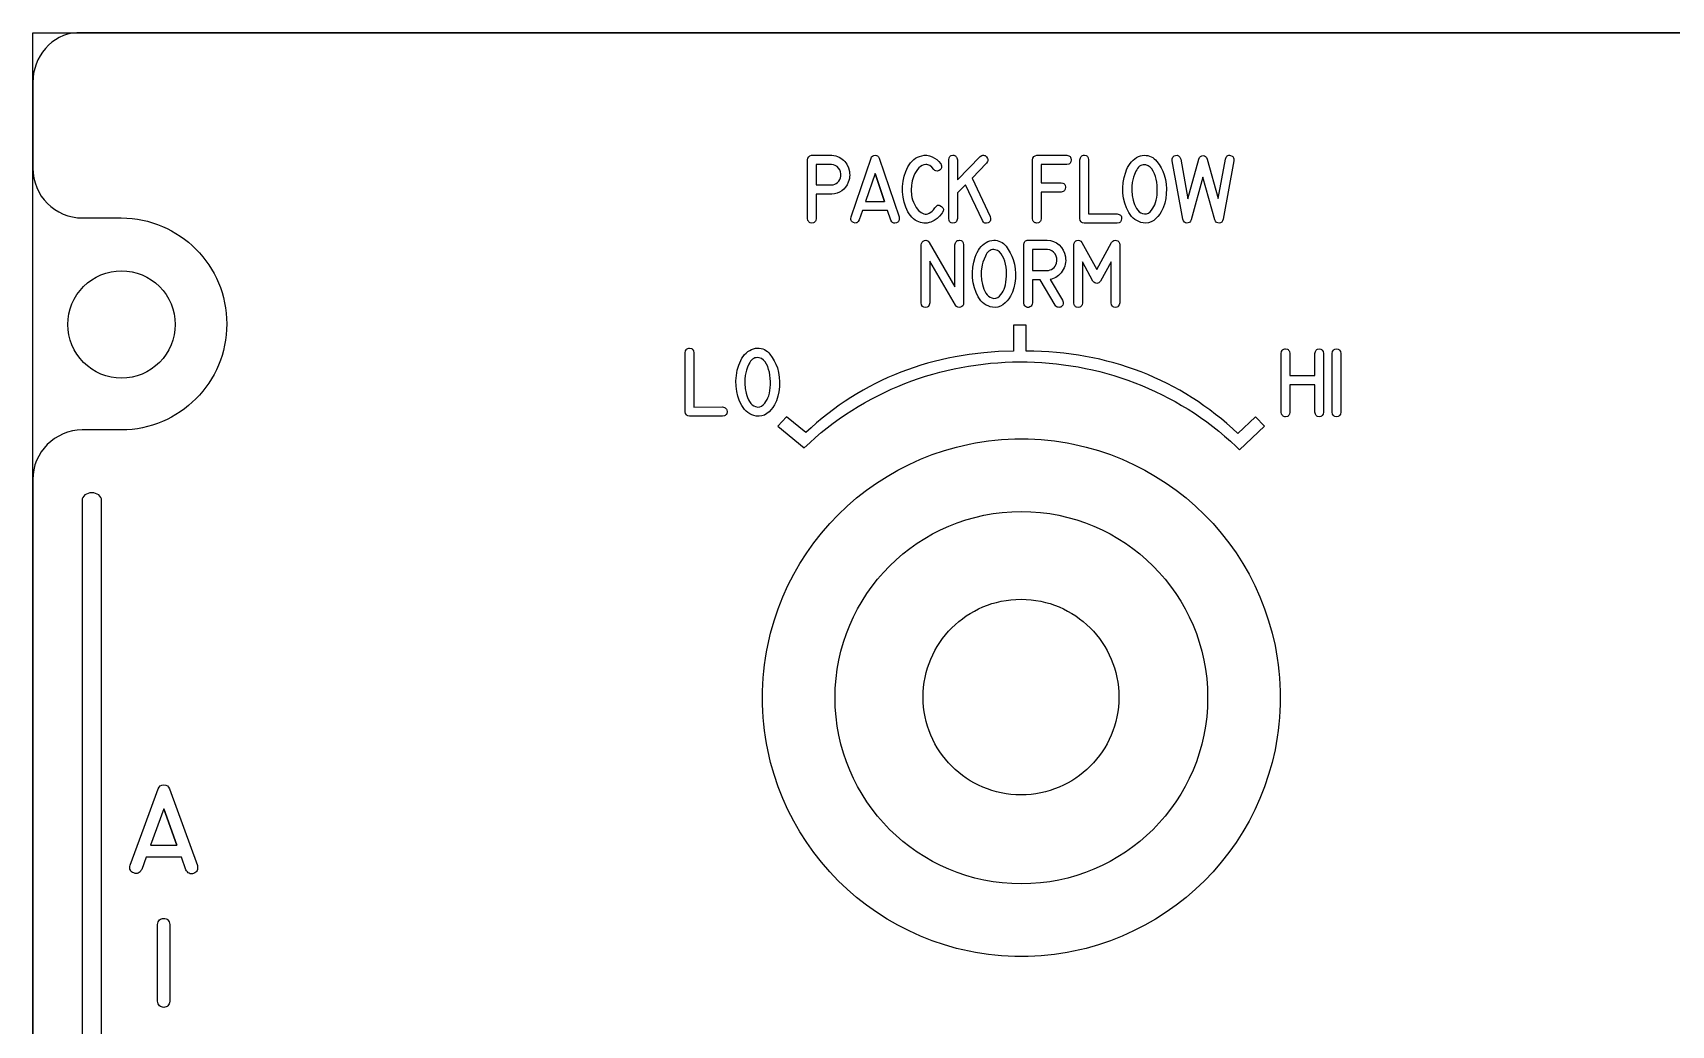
# Model space of a CAD drawing. Extents: x -1 to 333, y -1 to 144.
# Drawn here: x 10.3 to 86.3, y 98.3 to 144.4 of the extents above; entities that cross this region are included whole.
import ezdxf

# ---------------------------------------------------------------- set-up
doc = ezdxf.new("R2010")
doc.units = 0
for name, color, linetype in [('_BACKPANEL', 5, 'CONTINUOUS'), ('_ENGRAVING', 105, 'CONTINUOUS'), ('_TOPLAYER', 1, 'CONTINUOUS')]:
    doc.layers.add(name, color=color, linetype=linetype)

msp = doc.modelspace()

# ---------------------------------------------------------------- linework, layer by layer
at = {"layer": '_BACKPANEL'}
for points in [[(332.671, 144.363), (332.671, 139.666), (332.671, 130.272), (332.671, 120.878), (332.671, 41.031), (332.671, 31.637), (10.329, 31.637), (10.329, 41.031), (10.329, 120.878), (10.329, 130.272), (10.329, 139.666), (10.329, 144.363)], [(60.667, 113.562), (60.661, 113.328), (60.643, 113.098), (60.614, 112.871), (60.575, 112.648), (60.524, 112.428), (60.463, 112.213), (60.391, 112.002), (60.31, 111.796), (60.219, 111.595), (60.119, 111.4), (60.01, 111.21), (59.892, 111.026), (59.766, 110.848), (59.631, 110.677), (59.488, 110.512), (59.338, 110.355), (59.181, 110.204), (59.016, 110.062), (58.845, 109.927), (58.667, 109.801), (58.483, 109.683), (58.293, 109.574), (58.097, 109.473), (57.897, 109.383), (57.691, 109.301), (57.48, 109.23), (57.265, 109.169), (57.045, 109.118), (56.822, 109.078), (56.595, 109.05), (56.364, 109.032), (56.131, 109.026), (55.898, 109.032), (55.667, 109.05), (55.44, 109.078), (55.217, 109.118), (54.998, 109.169), (54.782, 109.23), (54.572, 109.301), (54.366, 109.383), (54.165, 109.473), (53.969, 109.574), (53.779, 109.683), (53.595, 109.801), (53.417, 109.927), (53.246, 110.062), (53.081, 110.204), (52.924, 110.355), (52.774, 110.512), (52.631, 110.677), (52.496, 110.848), (52.37, 111.026), (52.252, 111.21), (52.143, 111.4), (52.043, 111.595), (51.952, 111.796), (51.871, 112.002), (51.799, 112.213), (51.738, 112.428), (51.688, 112.648), (51.648, 112.871), (51.619, 113.098), (51.601, 113.328), (51.595, 113.562), (51.601, 113.795), (51.619, 114.026), (51.648, 114.253), (51.688, 114.476), (51.738, 114.695), (51.799, 114.911), (51.871, 115.121), (51.952, 115.327), (52.043, 115.528), (52.143, 115.724), (52.252, 115.914), (52.37, 116.098), (52.496, 116.276), (52.631, 116.447), (52.774, 116.612), (52.924, 116.769), (53.081, 116.919), (53.246, 117.062), (53.417, 117.196), (53.595, 117.323), (53.779, 117.441), (53.969, 117.55), (54.165, 117.65), (54.366, 117.741), (54.572, 117.822), (54.782, 117.894), (54.998, 117.955), (55.217, 118.005), (55.44, 118.045), (55.667, 118.074), (55.898, 118.092), (56.131, 118.098), (56.364, 118.092), (56.595, 118.074), (56.822, 118.045), (57.045, 118.005), (57.265, 117.955), (57.48, 117.894), (57.691, 117.822), (57.897, 117.741), (58.097, 117.65), (58.293, 117.55), (58.483, 117.441), (58.667, 117.323), (58.845, 117.196), (59.016, 117.062), (59.181, 116.919), (59.338, 116.769), (59.488, 116.612), (59.631, 116.447), (59.766, 116.276), (59.892, 116.098), (60.01, 115.914), (60.119, 115.724), (60.219, 115.528), (60.31, 115.327), (60.391, 115.121), (60.463, 114.911), (60.524, 114.695), (60.575, 114.476), (60.614, 114.253), (60.643, 114.026), (60.661, 113.795)]]:
    msp.add_lwpolyline(points, close=True, dxfattribs=at)
msp.add_lwpolyline([(14.443, 128.353, -0.414214), (11.955, 130.841, -0.414214), (14.443, 133.329, -0.414214), (16.931, 130.841, -0.414214)], format="xyb", close=True, dxfattribs=at)
at = {"layer": '_ENGRAVING'}
for points in [[(47.343, 138.685), (47.37, 138.685), (47.46, 138.675), (47.547, 138.656), (47.63, 138.63), (47.71, 138.596), (47.781, 138.556), (47.848, 138.51), (47.908, 138.457), (47.964, 138.399), (48.014, 138.335), (48.058, 138.265), (48.131, 138.106), (48.177, 137.937), (48.189, 137.853), (48.192, 137.769), (48.188, 137.686), (48.176, 137.604), (48.156, 137.522), (48.128, 137.441), (48.071, 137.32), (48.002, 137.212), (47.92, 137.119), (47.826, 137.039), (47.723, 136.975), (47.612, 136.926), (47.494, 136.893), (47.37, 136.877), (47.343, 136.875), (46.643, 136.875), (46.643, 135.756), (46.621, 135.661), (46.602, 135.624), (46.579, 135.593), (46.551, 135.569), (46.518, 135.552), (46.439, 135.539), (46.359, 135.552), (46.327, 135.569), (46.299, 135.593), (46.276, 135.624), (46.258, 135.661), (46.236, 135.756), (46.236, 138.47), (46.256, 138.555), (46.294, 138.619), (46.351, 138.663), (46.426, 138.685), (46.439, 138.685)], [(47.343, 138.252), (46.643, 138.252), (46.643, 137.31), (47.343, 137.31), (47.422, 137.318), (47.497, 137.339), (47.567, 137.376), (47.633, 137.427), (47.689, 137.489), (47.732, 137.558), (47.763, 137.635), (47.78, 137.719), (47.783, 137.822), (47.766, 137.918), (47.73, 138.008), (47.674, 138.091), (47.603, 138.162), (47.525, 138.212), (47.438, 138.242)], [(48.256, 135.835), (48.717, 137.19), (49.18, 138.544), (49.209, 138.605), (49.251, 138.649), (49.304, 138.676), (49.368, 138.685), (49.433, 138.677), (49.486, 138.651), (49.528, 138.606), (49.558, 138.544), (50.481, 135.828), (50.489, 135.729), (50.471, 135.65), (50.453, 135.617), (50.427, 135.589), (50.357, 135.548), (50.278, 135.533), (50.242, 135.537), (50.209, 135.549), (50.178, 135.569), (50.149, 135.597), (50.099, 135.677), (49.951, 136.117), (48.778, 136.117), (48.634, 135.688), (48.583, 135.607), (48.554, 135.579), (48.523, 135.559), (48.489, 135.548), (48.452, 135.544), (48.372, 135.561), (48.301, 135.603), (48.276, 135.631), (48.258, 135.663), (48.247, 135.7), (48.243, 135.74)], [(52.492, 136.031), (52.479, 136.011), (52.472, 136), (52.466, 135.991), (52.36, 135.859), (52.238, 135.747), (52.101, 135.656), (51.949, 135.586), (51.869, 135.56), (51.789, 135.543), (51.71, 135.535), (51.631, 135.536), (51.552, 135.546), (51.474, 135.565), (51.395, 135.593), (51.318, 135.63), (51.23, 135.682), (51.149, 135.742), (51.074, 135.811), (51.004, 135.888), (50.941, 135.974), (50.884, 136.068), (50.832, 136.17), (50.787, 136.281), (50.715, 136.513), (50.666, 136.749), (50.642, 136.99), (50.642, 137.236), (50.666, 137.478), (50.715, 137.711), (50.788, 137.934), (50.886, 138.146), (50.945, 138.245), (51.009, 138.334), (51.08, 138.414), (51.157, 138.483), (51.24, 138.543), (51.33, 138.594), (51.426, 138.634), (51.528, 138.665), (51.648, 138.685), (51.769, 138.683), (51.889, 138.66), (52.01, 138.615), (52.125, 138.555), (52.229, 138.483), (52.322, 138.401), (52.404, 138.307), (52.411, 138.297), (52.438, 138.249), (52.451, 138.2), (52.451, 138.148), (52.439, 138.095), (52.415, 138.045), (52.384, 138.005), (52.344, 137.976), (52.296, 137.957), (52.242, 137.95), (52.19, 137.959), (52.14, 137.985), (52.092, 138.028), (51.996, 138.132), (51.903, 138.205), (51.811, 138.247), (51.765, 138.257), (51.72, 138.258), (51.634, 138.245), (51.551, 138.214), (51.474, 138.167), (51.401, 138.101), (51.333, 138.023), (51.272, 137.933), (51.216, 137.834), (51.166, 137.724), (51.091, 137.5), (51.067, 137.394), (51.051, 137.292), (51.04, 137.067), (51.056, 136.841), (51.076, 136.729), (51.104, 136.621), (51.141, 136.516), (51.187, 136.415), (51.279, 136.256), (51.382, 136.13), (51.438, 136.079), (51.496, 136.037), (51.558, 136.002), (51.622, 135.976), (51.687, 135.961), (51.752, 135.96), (51.817, 135.972), (51.881, 135.999), (51.945, 136.039), (52.009, 136.094), (52.072, 136.162), (52.135, 136.244), (52.162, 136.284), (52.231, 136.346), (52.266, 136.364), (52.301, 136.372), (52.337, 136.372), (52.374, 136.363), (52.448, 136.317), (52.507, 136.252), (52.525, 136.217), (52.534, 136.182), (52.536, 136.146), (52.529, 136.108)], [(54.243, 138.627), (54.323, 138.674), (54.361, 138.685), (54.398, 138.687), (54.433, 138.681), (54.468, 138.667), (54.534, 138.612), (54.581, 138.54), (54.592, 138.504), (54.595, 138.467), (54.59, 138.429), (54.577, 138.391), (54.526, 138.313), (53.86, 137.63), (54.705, 135.851), (54.721, 135.751), (54.71, 135.668), (54.694, 135.633), (54.671, 135.602), (54.641, 135.575), (54.604, 135.553), (54.527, 135.529), (54.492, 135.529), (54.458, 135.538), (54.426, 135.555), (54.396, 135.58), (54.342, 135.656), (53.553, 137.316), (53.186, 136.938), (53.186, 135.751), (53.161, 135.656), (53.142, 135.619), (53.118, 135.589), (53.089, 135.566), (53.056, 135.549), (52.975, 135.537), (52.895, 135.551), (52.863, 135.568), (52.836, 135.591), (52.815, 135.621), (52.798, 135.658), (52.781, 135.751), (52.781, 138.467), (52.798, 138.561), (52.815, 138.598), (52.836, 138.628), (52.863, 138.652), (52.895, 138.669), (52.975, 138.685), (53.018, 138.682), (53.056, 138.672), (53.089, 138.656), (53.118, 138.632), (53.142, 138.601), (53.161, 138.564), (53.186, 138.467), (53.186, 137.541)], [(56.657, 135.757), (56.657, 138.467), (56.679, 138.557), (56.721, 138.623), (56.749, 138.647), (56.782, 138.666), (56.861, 138.685), (58.254, 138.685), (58.342, 138.665), (58.376, 138.647), (58.404, 138.622), (58.426, 138.592), (58.442, 138.557), (58.454, 138.468), (58.442, 138.379), (58.426, 138.344), (58.404, 138.314), (58.375, 138.29), (58.34, 138.272), (58.251, 138.254), (57.061, 138.254), (57.061, 137.413), (57.989, 137.413), (58.077, 137.394), (58.111, 137.377), (58.139, 137.354), (58.161, 137.325), (58.177, 137.291), (58.191, 137.206), (58.179, 137.12), (58.164, 137.084), (58.142, 137.054), (58.114, 137.028), (58.079, 137.008), (57.989, 136.981), (57.061, 136.981), (57.061, 135.757), (57.044, 135.664), (57.027, 135.627), (57.005, 135.597), (56.978, 135.574), (56.946, 135.557), (56.866, 135.542), (56.823, 135.545), (56.785, 135.554), (56.752, 135.571), (56.724, 135.594), (56.7, 135.625), (56.681, 135.662)], [(59.062, 135.537), (58.983, 135.555), (58.95, 135.573), (58.922, 135.597), (58.88, 135.662), (58.857, 135.751), (58.857, 138.467), (58.882, 138.564), (58.901, 138.601), (58.925, 138.632), (58.954, 138.656), (58.987, 138.672), (59.025, 138.682), (59.067, 138.685), (59.147, 138.669), (59.179, 138.652), (59.206, 138.628), (59.228, 138.598), (59.245, 138.561), (59.263, 138.467), (59.263, 135.966), (60.591, 135.968), (60.681, 135.945), (60.716, 135.925), (60.744, 135.9), (60.766, 135.87), (60.782, 135.834), (60.794, 135.747), (60.78, 135.66), (60.764, 135.626), (60.742, 135.597), (60.713, 135.573), (60.678, 135.556), (60.59, 135.537)], [(62.765, 137.78), (62.821, 137.566), (62.857, 137.347), (62.871, 137.124), (62.865, 136.897), (62.838, 136.673), (62.79, 136.459), (62.721, 136.255), (62.63, 136.061), (62.56, 135.948), (62.479, 135.844), (62.385, 135.748), (62.28, 135.662), (62.167, 135.593), (62.047, 135.551), (61.922, 135.535), (61.791, 135.547), (61.685, 135.572), (61.586, 135.607), (61.493, 135.653), (61.406, 135.709), (61.326, 135.774), (61.252, 135.85), (61.184, 135.936), (61.123, 136.032), (61.02, 136.24), (60.941, 136.459), (60.887, 136.69), (60.858, 136.932), (60.853, 137.178), (60.872, 137.421), (60.915, 137.661), (60.983, 137.897), (61.026, 138.011), (61.074, 138.116), (61.129, 138.214), (61.189, 138.303), (61.256, 138.385), (61.328, 138.458), (61.406, 138.523), (61.49, 138.581), (61.576, 138.627), (61.664, 138.659), (61.754, 138.679), (61.846, 138.685), (61.932, 138.681), (62.015, 138.667), (62.093, 138.645), (62.167, 138.614), (62.238, 138.574), (62.304, 138.525), (62.366, 138.467), (62.424, 138.4), (62.53, 138.255), (62.622, 138.103), (62.7, 137.945)], [(61.857, 138.249), (61.793, 138.244), (61.733, 138.23), (61.677, 138.206), (61.625, 138.173), (61.577, 138.13), (61.532, 138.078), (61.492, 138.016), (61.456, 137.945), (61.395, 137.798), (61.345, 137.663), (61.309, 137.539), (61.284, 137.425), (61.266, 137.252), (61.264, 137.046), (61.283, 136.825), (61.325, 136.606), (61.355, 136.5), (61.391, 136.399), (61.435, 136.304), (61.484, 136.214), (61.542, 136.134), (61.608, 136.069), (61.681, 136.019), (61.764, 135.983), (61.861, 135.963), (61.951, 135.97), (62.035, 136.005), (62.111, 136.068), (62.18, 136.146), (62.239, 136.226), (62.29, 136.308), (62.332, 136.393), (62.367, 136.488), (62.396, 136.597), (62.419, 136.72), (62.436, 136.857), (62.446, 137.001), (62.447, 137.144), (62.44, 137.288), (62.424, 137.431), (62.398, 137.571), (62.363, 137.703), (62.318, 137.829), (62.263, 137.947), (62.197, 138.052), (62.118, 138.135), (62.027, 138.198), (61.923, 138.24)], [(64.761, 138.51), (65.265, 136.673), (65.601, 138.51), (65.639, 138.598), (65.663, 138.631), (65.691, 138.656), (65.722, 138.673), (65.757, 138.683), (65.796, 138.685), (65.838, 138.679), (65.914, 138.649), (65.943, 138.626), (65.967, 138.597), (65.984, 138.563), (65.995, 138.524), (66, 138.429), (65.502, 135.716), (65.473, 135.641), (65.432, 135.586), (65.379, 135.552), (65.314, 135.539), (65.248, 135.546), (65.192, 135.575), (65.146, 135.624), (65.109, 135.694), (64.565, 137.676), (64.025, 135.694), (63.988, 135.622), (63.942, 135.572), (63.886, 135.545), (63.823, 135.539), (63.759, 135.554), (63.706, 135.588), (63.663, 135.642), (63.63, 135.716), (63.132, 138.429), (63.142, 138.527), (63.173, 138.602), (63.196, 138.63), (63.224, 138.653), (63.296, 138.681), (63.372, 138.683), (63.406, 138.673), (63.438, 138.655), (63.492, 138.597), (63.535, 138.51), (63.867, 136.67), (64.371, 138.51), (64.406, 138.577), (64.451, 138.625), (64.505, 138.655), (64.569, 138.667), (64.632, 138.659), (64.685, 138.63), (64.728, 138.58)], [(49.804, 136.548), (49.367, 137.839), (48.926, 136.548)], [(49.367, 137.839), (49.804, 136.548)], [(53.471, 131.839), (53.461, 131.767), (53.434, 131.709), (53.389, 131.665), (53.326, 131.636), (53.258, 131.626), (53.197, 131.637), (53.145, 131.671), (53.101, 131.727), (51.904, 133.776), (51.904, 131.839), (51.88, 131.746), (51.838, 131.68), (51.811, 131.656), (51.779, 131.64), (51.703, 131.626), (51.626, 131.64), (51.595, 131.656), (51.568, 131.68), (51.526, 131.746), (51.503, 131.839), (51.503, 134.526), (51.52, 134.598), (51.551, 134.657), (51.596, 134.703), (51.654, 134.734), (51.717, 134.747), (51.774, 134.736), (51.825, 134.7), (51.872, 134.64), (53.069, 132.588), (53.069, 134.526), (53.092, 134.621), (53.111, 134.658), (53.134, 134.689), (53.162, 134.712), (53.195, 134.729), (53.233, 134.738), (53.276, 134.741), (53.356, 134.727), (53.388, 134.71), (53.415, 134.686), (53.437, 134.656), (53.453, 134.619), (53.471, 134.526)], [(55.775, 133.849), (55.83, 133.636), (55.865, 133.42), (55.88, 133.199), (55.874, 132.974), (55.847, 132.752), (55.8, 132.541), (55.731, 132.339), (55.641, 132.147), (55.572, 132.035), (55.491, 131.931), (55.399, 131.837), (55.295, 131.751), (55.182, 131.683), (55.064, 131.641), (54.94, 131.626), (54.81, 131.637), (54.705, 131.662), (54.607, 131.697), (54.515, 131.742), (54.429, 131.797), (54.349, 131.863), (54.276, 131.938), (54.209, 132.023), (54.149, 132.118), (54.046, 132.323), (53.968, 132.54), (53.915, 132.769), (53.886, 133.008), (53.881, 133.252), (53.9, 133.493), (53.943, 133.73), (54.01, 133.965), (54.052, 134.077), (54.1, 134.181), (54.154, 134.278), (54.214, 134.367), (54.28, 134.447), (54.352, 134.52), (54.429, 134.585), (54.512, 134.642), (54.597, 134.687), (54.684, 134.719), (54.773, 134.739), (54.864, 134.745), (54.95, 134.741), (55.032, 134.727), (55.109, 134.705), (55.183, 134.674), (55.252, 134.635), (55.318, 134.586), (55.38, 134.529), (55.437, 134.463), (55.542, 134.319), (55.633, 134.168), (55.71, 134.012)], [(58.056, 131.96), (58.087, 131.877), (58.089, 131.801), (58.062, 131.732), (58.005, 131.67), (57.97, 131.649), (57.932, 131.636), (57.891, 131.631), (57.848, 131.635), (57.806, 131.648), (57.771, 131.667), (57.741, 131.695), (57.717, 131.73), (57.015, 132.915), (56.658, 132.915), (56.658, 131.844), (56.651, 131.782), (56.63, 131.73), (56.595, 131.687), (56.546, 131.653), (56.49, 131.632), (56.437, 131.629), (56.385, 131.643), (56.335, 131.675), (56.301, 131.709), (56.276, 131.748), (56.261, 131.793), (56.257, 131.844), (56.257, 134.532), (56.26, 134.575), (56.271, 134.614), (56.289, 134.65), (56.314, 134.683), (56.345, 134.71), (56.379, 134.729), (56.416, 134.741), (56.456, 134.745), (57.341, 134.745), (57.495, 134.731), (57.639, 134.691), (57.773, 134.623), (57.895, 134.528), (58.002, 134.413), (58.086, 134.282), (58.148, 134.138), (58.188, 133.978), (58.198, 133.89), (58.201, 133.802), (58.196, 133.717), (58.182, 133.632), (58.16, 133.55), (58.13, 133.468), (58.092, 133.388), (58.046, 133.31), (57.993, 133.236), (57.937, 133.169), (57.876, 133.111), (57.811, 133.06), (57.742, 133.016), (57.669, 132.98), (57.592, 132.952), (57.511, 132.932), (57.484, 132.927)], [(60.704, 131.842), (60.68, 131.749), (60.638, 131.683), (60.611, 131.66), (60.579, 131.643), (60.503, 131.63), (60.426, 131.644), (60.395, 131.66), (60.367, 131.684), (60.326, 131.75), (60.302, 131.842), (60.302, 133.742), (59.814, 132.849), (59.773, 132.805), (59.731, 132.773), (59.686, 132.753), (59.639, 132.744), (59.592, 132.749), (59.548, 132.768), (59.506, 132.802), (59.467, 132.849), (58.981, 133.738), (58.983, 131.842), (58.961, 131.75), (58.943, 131.714), (58.92, 131.684), (58.892, 131.661), (58.858, 131.645), (58.777, 131.632), (58.696, 131.645), (58.663, 131.662), (58.636, 131.685), (58.614, 131.714), (58.597, 131.75), (58.579, 131.842), (58.579, 134.529), (58.593, 134.608), (58.621, 134.669), (58.665, 134.712), (58.723, 134.738), (58.787, 134.745), (58.847, 134.731), (58.903, 134.697), (58.954, 134.642), (59.64, 133.383), (60.332, 134.642), (60.383, 134.697), (60.439, 134.731), (60.498, 134.745), (60.561, 134.737), (60.619, 134.711), (60.662, 134.668), (60.69, 134.607), (60.704, 134.529)], [(54.876, 134.313), (54.812, 134.308), (54.753, 134.294), (54.697, 134.271), (54.645, 134.238), (54.598, 134.195), (54.554, 134.144), (54.514, 134.082), (54.479, 134.012), (54.369, 133.733), (54.332, 133.61), (54.308, 133.498), (54.29, 133.326), (54.289, 133.122), (54.307, 132.903), (54.348, 132.686), (54.378, 132.581), (54.414, 132.481), (54.457, 132.387), (54.507, 132.298), (54.563, 132.219), (54.628, 132.154), (54.702, 132.104), (54.783, 132.069), (54.879, 132.049), (54.969, 132.057), (55.051, 132.091), (55.127, 132.153), (55.195, 132.23), (55.254, 132.31), (55.304, 132.391), (55.346, 132.475), (55.381, 132.57), (55.41, 132.678), (55.432, 132.799), (55.449, 132.935), (55.459, 133.077), (55.46, 133.219), (55.452, 133.361), (55.436, 133.503), (55.411, 133.641), (55.376, 133.773), (55.332, 133.897), (55.278, 134.014), (55.212, 134.117), (55.134, 134.2), (55.044, 134.262), (54.941, 134.304)], [(57.341, 133.342), (57.412, 133.348), (57.481, 133.366), (57.547, 133.395), (57.61, 133.437), (57.666, 133.487), (57.713, 133.545), (57.749, 133.611), (57.776, 133.683), (57.797, 133.797), (57.794, 133.906), (57.766, 134.009), (57.714, 134.107), (57.644, 134.191), (57.562, 134.254), (57.468, 134.296), (57.361, 134.316), (56.658, 134.316), (56.658, 133.342)], [(66.262, 125.029), (67.412, 126.125), (66.998, 126.557), (66.186, 125.781), (65.934, 126.015), (65.677, 126.241), (65.417, 126.459), (65.152, 126.671), (64.884, 126.875), (64.612, 127.071), (64.337, 127.261), (64.057, 127.443), (63.774, 127.618), (63.487, 127.786), (63.197, 127.946), (62.903, 128.099), (62.606, 128.244), (62.306, 128.382), (62.002, 128.513), (61.694, 128.637), (61.384, 128.753), (61.07, 128.861), (60.754, 128.963), (60.434, 129.057), (60.111, 129.143), (59.785, 129.223), (59.457, 129.295), (59.125, 129.359), (58.791, 129.416), (58.453, 129.466), (58.114, 129.508), (57.771, 129.543), (57.426, 129.57), (57.078, 129.59), (56.728, 129.602), (56.376, 129.607), (56.375, 130.807), (55.78, 130.807), (55.778, 129.605), (55.087, 129.582), (54.406, 129.531), (53.736, 129.451), (53.077, 129.343), (52.753, 129.279), (52.431, 129.207), (52.112, 129.129), (51.796, 129.043), (51.483, 128.95), (51.173, 128.85), (50.866, 128.743), (50.562, 128.629), (50.262, 128.507), (49.965, 128.379), (49.671, 128.243), (49.38, 128.1), (49.093, 127.95), (48.808, 127.793), (48.528, 127.628), (48.25, 127.457), (47.977, 127.278), (47.706, 127.092), (47.439, 126.899), (47.176, 126.698), (46.917, 126.491), (46.66, 126.276), (46.408, 126.053), (46.159, 125.824), (45.264, 126.564), (44.853, 126.131), (46.076, 125.114), (46.336, 125.358), (46.601, 125.595), (46.871, 125.824), (47.145, 126.045), (47.424, 126.258), (47.707, 126.464), (47.995, 126.662), (48.286, 126.853), (48.581, 127.035), (48.88, 127.21), (49.183, 127.377), (49.489, 127.537), (49.798, 127.689), (50.11, 127.833), (50.425, 127.969), (50.743, 128.098), (51.064, 128.219), (51.386, 128.332), (51.712, 128.437), (52.039, 128.535), (52.368, 128.625), (52.699, 128.708), (53.031, 128.782), (53.365, 128.849), (53.701, 128.908), (54.037, 128.96), (54.375, 129.003), (54.713, 129.039), (55.052, 129.068), (55.391, 129.088), (55.731, 129.101), (56.071, 129.106), (56.411, 129.103), (56.751, 129.093), (57.091, 129.075), (57.43, 129.049), (57.769, 129.016), (58.106, 128.974), (58.443, 128.925), (58.779, 128.868), (59.114, 128.804), (59.447, 128.732), (59.778, 128.652), (60.108, 128.564), (60.436, 128.469), (60.762, 128.366), (61.086, 128.255), (61.407, 128.136), (61.726, 128.01), (62.042, 127.876), (62.356, 127.734), (62.666, 127.584), (62.973, 127.427), (63.277, 127.262), (63.577, 127.089), (63.874, 126.909), (64.167, 126.72), (64.456, 126.524), (64.741, 126.321), (65.022, 126.109), (65.298, 125.89), (65.569, 125.663), (65.836, 125.428), (66.098, 125.186)], [(40.766, 126.582), (40.687, 126.6), (40.654, 126.618), (40.626, 126.642), (40.584, 126.707), (40.561, 126.796), (40.561, 129.524), (40.585, 129.621), (40.605, 129.659), (40.629, 129.69), (40.657, 129.714), (40.691, 129.73), (40.729, 129.74), (40.772, 129.743), (40.852, 129.728), (40.884, 129.71), (40.911, 129.686), (40.933, 129.656), (40.95, 129.618), (40.968, 129.524), (40.968, 127.012), (42.302, 127.014), (42.392, 126.991), (42.427, 126.971), (42.456, 126.946), (42.478, 126.916), (42.494, 126.88), (42.505, 126.793), (42.492, 126.706), (42.476, 126.671), (42.453, 126.642), (42.425, 126.618), (42.39, 126.6), (42.301, 126.582)], [(44.839, 128.835), (44.895, 128.619), (44.93, 128.399), (44.945, 128.175), (44.939, 127.947), (44.912, 127.723), (44.864, 127.508), (44.794, 127.303), (44.703, 127.108), (44.633, 126.995), (44.551, 126.89), (44.457, 126.794), (44.352, 126.707), (44.238, 126.638), (44.118, 126.596), (43.992, 126.58), (43.86, 126.591), (43.754, 126.617), (43.654, 126.652), (43.561, 126.698), (43.474, 126.754), (43.393, 126.82), (43.319, 126.896), (43.251, 126.982), (43.19, 127.079), (43.086, 127.287), (43.007, 127.508), (42.953, 127.739), (42.923, 127.982), (42.918, 128.229), (42.938, 128.473), (42.981, 128.714), (43.049, 128.952), (43.092, 129.066), (43.141, 129.172), (43.195, 129.27), (43.256, 129.36), (43.323, 129.441), (43.395, 129.515), (43.474, 129.581), (43.558, 129.638), (43.645, 129.684), (43.733, 129.717), (43.823, 129.737), (43.915, 129.743), (44.002, 129.739), (44.085, 129.725), (44.164, 129.703), (44.238, 129.672), (44.309, 129.632), (44.375, 129.582), (44.438, 129.524), (44.496, 129.457), (44.602, 129.311), (44.695, 129.158), (44.774, 129)], [(43.927, 129.305), (43.862, 129.3), (43.802, 129.286), (43.746, 129.262), (43.693, 129.229), (43.645, 129.186), (43.601, 129.133), (43.561, 129.071), (43.524, 129), (43.462, 128.853), (43.413, 128.717), (43.376, 128.592), (43.352, 128.478), (43.333, 128.304), (43.331, 128.097), (43.35, 127.875), (43.392, 127.655), (43.422, 127.549), (43.459, 127.448), (43.502, 127.352), (43.553, 127.262), (43.61, 127.181), (43.676, 127.116), (43.75, 127.065), (43.833, 127.029), (43.931, 127.009), (44.021, 127.017), (44.105, 127.052), (44.182, 127.115), (44.251, 127.193), (44.311, 127.273), (44.362, 127.356), (44.404, 127.441), (44.439, 127.537), (44.468, 127.647), (44.492, 127.77), (44.509, 127.907), (44.518, 128.052), (44.519, 128.196), (44.512, 128.34), (44.496, 128.484), (44.47, 128.624), (44.435, 128.757), (44.39, 128.883), (44.334, 129.002), (44.268, 129.107), (44.189, 129.191), (44.098, 129.254), (43.993, 129.296)], [(68.185, 126.776), (68.185, 129.491), (68.21, 129.587), (68.229, 129.625), (68.253, 129.656), (68.281, 129.679), (68.315, 129.696), (68.352, 129.705), (68.395, 129.708), (68.475, 129.693), (68.507, 129.676), (68.534, 129.652), (68.556, 129.621), (68.573, 129.584), (68.591, 129.491), (68.591, 128.476), (69.749, 128.476), (69.749, 129.491), (69.773, 129.586), (69.815, 129.653), (69.842, 129.677), (69.875, 129.694), (69.952, 129.708), (70.03, 129.695), (70.062, 129.678), (70.09, 129.654), (70.133, 129.586), (70.157, 129.491), (70.157, 126.776), (70.133, 126.681), (70.09, 126.613), (70.062, 126.59), (70.03, 126.573), (69.952, 126.56), (69.875, 126.574), (69.842, 126.591), (69.815, 126.614), (69.773, 126.682), (69.749, 126.776), (69.749, 128.04), (68.591, 128.04), (68.591, 126.776), (68.573, 126.683), (68.556, 126.646), (68.534, 126.616), (68.507, 126.592), (68.475, 126.575), (68.395, 126.561), (68.352, 126.563), (68.315, 126.573), (68.281, 126.589), (68.253, 126.613), (68.229, 126.643), (68.21, 126.68)], [(70.957, 126.776), (70.932, 126.681), (70.89, 126.613), (70.862, 126.59), (70.83, 126.573), (70.752, 126.56), (70.674, 126.574), (70.642, 126.591), (70.615, 126.614), (70.573, 126.682), (70.549, 126.776), (70.549, 129.491), (70.573, 129.586), (70.615, 129.653), (70.642, 129.677), (70.674, 129.694), (70.752, 129.708), (70.83, 129.695), (70.862, 129.678), (70.89, 129.654), (70.932, 129.586), (70.957, 129.491)], [(68.147, 113.534), (68.143, 113.225), (68.132, 112.917), (68.112, 112.611), (68.085, 112.307), (68.051, 112.006), (68.009, 111.707), (67.96, 111.41), (67.904, 111.116), (67.77, 110.535), (67.608, 109.966), (67.419, 109.408), (67.204, 108.863), (66.964, 108.332), (66.699, 107.814), (66.41, 107.312), (66.098, 106.825), (65.763, 106.355), (65.407, 105.901), (65.03, 105.466), (64.633, 105.049), (64.216, 104.652), (63.781, 104.275), (63.327, 103.918), (62.857, 103.584), (62.37, 103.272), (61.867, 102.983), (61.35, 102.718), (60.818, 102.477), (60.273, 102.262), (59.716, 102.074), (59.146, 101.912), (58.566, 101.778), (58.272, 101.722), (57.975, 101.673), (57.676, 101.631), (57.374, 101.596), (57.071, 101.569), (56.765, 101.55), (56.457, 101.538), (56.147, 101.534), (55.838, 101.538), (55.53, 101.55), (55.224, 101.569), (54.92, 101.596), (54.619, 101.631), (54.32, 101.673), (54.023, 101.722), (53.729, 101.778), (53.148, 101.912), (52.579, 102.074), (52.021, 102.262), (51.476, 102.477), (50.945, 102.718), (50.427, 102.983), (49.925, 103.272), (49.438, 103.584), (48.968, 103.918), (48.514, 104.275), (48.079, 104.652), (47.662, 105.049), (47.265, 105.466), (46.888, 105.901), (46.531, 106.355), (46.197, 106.825), (45.885, 107.312), (45.596, 107.814), (45.331, 108.332), (45.09, 108.863), (44.876, 109.408), (44.687, 109.966), (44.525, 110.535), (44.391, 111.116), (44.335, 111.41), (44.286, 111.707), (44.244, 112.006), (44.209, 112.307), (44.182, 112.611), (44.163, 112.917), (44.151, 113.225), (44.147, 113.534), (44.151, 113.844), (44.163, 114.152), (44.182, 114.458), (44.209, 114.761), (44.244, 115.063), (44.286, 115.362), (44.335, 115.659), (44.391, 115.953), (44.525, 116.533), (44.687, 117.103), (44.876, 117.66), (45.09, 118.205), (45.331, 118.737), (45.596, 119.254), (45.885, 119.757), (46.197, 120.244), (46.531, 120.714), (46.888, 121.167), (47.265, 121.603), (47.662, 122.02), (48.079, 122.417), (48.514, 122.794), (48.968, 123.15), (49.438, 123.485), (49.925, 123.797), (50.427, 124.086), (50.945, 124.351), (51.476, 124.591), (52.021, 124.806), (52.579, 124.995), (53.148, 125.157), (53.729, 125.291), (54.023, 125.347), (54.32, 125.396), (54.619, 125.438), (54.92, 125.472), (55.224, 125.499), (55.53, 125.519), (55.838, 125.53), (56.147, 125.534), (56.457, 125.53), (56.765, 125.519), (57.071, 125.499), (57.374, 125.472), (57.676, 125.438), (57.975, 125.396), (58.272, 125.347), (58.566, 125.291), (59.146, 125.157), (59.716, 124.995), (60.273, 124.806), (60.818, 124.591), (61.35, 124.351), (61.867, 124.086), (62.37, 123.797), (62.857, 123.485), (63.327, 123.15), (63.781, 122.794), (64.216, 122.417), (64.633, 122.02), (65.03, 121.603), (65.407, 121.167), (65.763, 120.714), (66.098, 120.244), (66.41, 119.757), (66.699, 119.254), (66.964, 118.737), (67.204, 118.205), (67.419, 117.66), (67.608, 117.103), (67.77, 116.533), (67.904, 115.953), (67.96, 115.659), (68.009, 115.362), (68.051, 115.063), (68.085, 114.761), (68.112, 114.458), (68.132, 114.152), (68.143, 113.844)], [(64.781, 113.534), (64.77, 113.09), (64.737, 112.652), (64.682, 112.219), (64.606, 111.794), (64.51, 111.377), (64.393, 110.967), (64.257, 110.566), (64.103, 110.174), (63.93, 109.791), (63.739, 109.419), (63.531, 109.057), (63.307, 108.707), (63.066, 108.368), (62.81, 108.042), (62.538, 107.729), (62.253, 107.429), (61.953, 107.143), (61.639, 106.872), (61.313, 106.616), (60.975, 106.375), (60.624, 106.15), (60.263, 105.942), (59.891, 105.752), (59.508, 105.579), (59.116, 105.424), (58.715, 105.288), (58.305, 105.172), (57.887, 105.076), (57.462, 105), (57.03, 104.945), (56.592, 104.912), (56.147, 104.9), (55.703, 104.912), (55.265, 104.945), (54.833, 105), (54.407, 105.076), (53.99, 105.172), (53.58, 105.288), (53.179, 105.424), (52.787, 105.579), (52.404, 105.752), (52.032, 105.942), (51.67, 106.15), (51.32, 106.375), (50.982, 106.616), (50.655, 106.872), (50.342, 107.143), (50.042, 107.429), (49.756, 107.729), (49.485, 108.042), (49.229, 108.368), (48.988, 108.707), (48.763, 109.057), (48.555, 109.419), (48.365, 109.791), (48.192, 110.174), (48.037, 110.566), (47.902, 110.967), (47.785, 111.377), (47.689, 111.794), (47.613, 112.219), (47.558, 112.652), (47.525, 113.09), (47.513, 113.534), (47.525, 113.979), (47.558, 114.417), (47.613, 114.849), (47.689, 115.274), (47.785, 115.692), (47.902, 116.102), (48.037, 116.503), (48.192, 116.895), (48.365, 117.278), (48.555, 117.65), (48.763, 118.011), (48.988, 118.362), (49.229, 118.7), (49.485, 119.026), (49.756, 119.34), (50.042, 119.639), (50.342, 119.925), (50.655, 120.197), (50.982, 120.453), (51.32, 120.694), (51.67, 120.918), (52.032, 121.126), (52.404, 121.317), (52.787, 121.49), (53.179, 121.644), (53.58, 121.78), (53.99, 121.896), (54.407, 121.993), (54.833, 122.069), (55.265, 122.124), (55.703, 122.157), (56.147, 122.168), (56.592, 122.157), (57.03, 122.124), (57.462, 122.069), (57.887, 121.993), (58.305, 121.896), (58.715, 121.78), (59.116, 121.644), (59.508, 121.49), (59.891, 121.317), (60.263, 121.126), (60.624, 120.918), (60.975, 120.694), (61.313, 120.453), (61.639, 120.197), (61.953, 119.925), (62.253, 119.639), (62.538, 119.34), (62.81, 119.026), (63.066, 118.7), (63.307, 118.362), (63.531, 118.011), (63.739, 117.65), (63.93, 117.278), (64.103, 116.895), (64.257, 116.503), (64.393, 116.102), (64.51, 115.692), (64.606, 115.274), (64.682, 114.849), (64.737, 114.417), (64.77, 113.979)], [(14.847, 105.765), (15.492, 107.537), (16.138, 109.31), (16.18, 109.39), (16.237, 109.448), (16.311, 109.483), (16.402, 109.495), (16.492, 109.484), (16.567, 109.45), (16.625, 109.392), (16.667, 109.31), (17.956, 105.755), (17.967, 105.687), (17.968, 105.626), (17.96, 105.57), (17.943, 105.521), (17.917, 105.479), (17.882, 105.443), (17.837, 105.413), (17.783, 105.389), (17.727, 105.373), (17.673, 105.368), (17.623, 105.374), (17.577, 105.39), (17.533, 105.416), (17.493, 105.453), (17.457, 105.5), (17.423, 105.558), (17.216, 106.133), (15.577, 106.133), (15.376, 105.572), (15.342, 105.514), (15.305, 105.466), (15.264, 105.43), (15.22, 105.404), (15.173, 105.388), (15.122, 105.383), (15.068, 105.389), (15.01, 105.406), (14.956, 105.431), (14.911, 105.461), (14.876, 105.497), (14.851, 105.539), (14.835, 105.587), (14.83, 105.641), (14.834, 105.7)], [(17.011, 106.698), (16.4, 108.387), (15.784, 106.698)], [(16.4, 108.387), (17.011, 106.698)], [(16.684, 99.459), (16.67, 99.392), (16.65, 99.335), (16.623, 99.286), (16.591, 99.246), (16.552, 99.215), (16.507, 99.193), (16.455, 99.18), (16.398, 99.176), (16.34, 99.181), (16.289, 99.194), (16.244, 99.216), (16.206, 99.247), (16.173, 99.287), (16.147, 99.335), (16.127, 99.393), (16.113, 99.459), (16.113, 103.014), (16.127, 103.08), (16.147, 103.138), (16.173, 103.187), (16.206, 103.227), (16.244, 103.258), (16.289, 103.28), (16.34, 103.294), (16.398, 103.298), (16.455, 103.294), (16.507, 103.281), (16.552, 103.259), (16.591, 103.228), (16.623, 103.188), (16.65, 103.139), (16.67, 103.081), (16.684, 103.014)]]:
    msp.add_lwpolyline(points, close=True, dxfattribs=at)
msp.add_lwpolyline([(13.516, 53.206), (13.516, 122.686), (13.516, 122.687), (13.507, 122.757), (13.48, 122.823), (13.439, 122.882), (13.384, 122.934), (13.318, 122.976), (13.241, 123.009), (13.157, 123.029), (13.067, 123.036), (13.065, 123.036), (12.975, 123.029), (12.89, 123.009), (12.814, 122.976), (12.747, 122.934), (12.692, 122.882), (12.651, 122.823), (12.625, 122.757), (12.615, 122.687), (12.615, 122.686), (12.615, 53.206)], dxfattribs=at)
at = {"layer": '_TOPLAYER'}
msp.add_lwpolyline([(104.409, 144.363), (12.601, 144.363), (12.366, 144.366), (12.366, 144.365), (12.152, 144.343), (11.946, 144.299), (11.748, 144.233), (11.559, 144.148), (11.381, 144.045), (11.213, 143.924), (11.057, 143.788), (10.914, 143.637), (10.784, 143.473), (10.669, 143.296), (10.569, 143.109), (10.485, 142.912), (10.419, 142.707), (10.37, 142.495), (10.34, 142.277), (10.33, 142.055), (10.33, 138.085), (10.342, 137.849), (10.377, 137.62), (10.434, 137.399), (10.511, 137.187), (10.608, 136.985), (10.724, 136.795), (10.857, 136.617), (11.006, 136.453), (11.169, 136.304), (11.347, 136.172), (11.537, 136.056), (11.739, 135.959), (11.951, 135.881), (12.172, 135.824), (12.401, 135.789), (12.637, 135.777), (14.432, 135.777), (14.683, 135.771), (14.932, 135.752), (15.176, 135.72), (15.417, 135.677), (15.653, 135.622), (15.885, 135.555), (16.112, 135.477), (16.334, 135.389), (16.551, 135.29), (16.762, 135.181), (16.966, 135.062), (17.165, 134.934), (17.356, 134.797), (17.541, 134.65), (17.718, 134.495), (17.888, 134.332), (18.05, 134.161), (18.204, 133.983), (18.349, 133.797), (18.485, 133.604), (18.612, 133.404), (18.73, 133.199), (18.838, 132.987), (18.936, 132.769), (19.023, 132.546), (19.1, 132.318), (19.166, 132.086), (19.22, 131.849), (19.263, 131.608), (19.294, 131.363), (19.313, 131.114), (19.32, 130.862), (19.313, 130.611), (19.294, 130.362), (19.263, 130.117), (19.22, 129.876), (19.166, 129.639), (19.1, 129.406), (19.023, 129.179), (18.936, 128.956), (18.838, 128.738), (18.73, 128.526), (18.612, 128.321), (18.485, 128.121), (18.349, 127.928), (18.204, 127.743), (18.05, 127.564), (17.888, 127.393), (17.718, 127.23), (17.541, 127.075), (17.356, 126.929), (17.165, 126.791), (16.966, 126.663), (16.762, 126.544), (16.551, 126.435), (16.334, 126.337), (16.112, 126.248), (15.885, 126.171), (15.653, 126.104), (15.417, 126.049), (15.176, 126.005), (14.932, 125.974), (14.683, 125.955), (14.432, 125.949), (12.626, 125.949), (12.391, 125.936), (12.163, 125.9), (11.943, 125.842), (11.732, 125.764), (11.531, 125.666), (11.341, 125.551), (11.164, 125.418), (11.001, 125.269), (10.853, 125.105), (10.721, 124.928), (10.606, 124.738), (10.509, 124.536), (10.432, 124.325), (10.376, 124.104), (10.341, 123.876), (10.329, 123.641), (10.329, 52.36)], dxfattribs=at)
msp.add_lwpolyline([(64.781, 113.534), (64.77, 113.09), (64.737, 112.652), (64.682, 112.219), (64.606, 111.794), (64.51, 111.377), (64.393, 110.967), (64.257, 110.566), (64.103, 110.174), (63.93, 109.791), (63.739, 109.419), (63.531, 109.057), (63.307, 108.707), (63.066, 108.368), (62.81, 108.042), (62.538, 107.729), (62.253, 107.429), (61.953, 107.143), (61.639, 106.872), (61.313, 106.616), (60.975, 106.375), (60.624, 106.15), (60.263, 105.942), (59.891, 105.752), (59.508, 105.579), (59.116, 105.424), (58.715, 105.288), (58.305, 105.172), (57.887, 105.076), (57.462, 105), (57.03, 104.945), (56.592, 104.912), (56.147, 104.9), (55.703, 104.912), (55.265, 104.945), (54.833, 105), (54.407, 105.076), (53.99, 105.172), (53.58, 105.288), (53.179, 105.424), (52.787, 105.579), (52.404, 105.752), (52.032, 105.942), (51.67, 106.15), (51.32, 106.375), (50.982, 106.616), (50.655, 106.872), (50.342, 107.143), (50.042, 107.429), (49.756, 107.729), (49.485, 108.042), (49.229, 108.368), (48.988, 108.707), (48.763, 109.057), (48.555, 109.419), (48.365, 109.791), (48.192, 110.174), (48.037, 110.566), (47.902, 110.967), (47.785, 111.377), (47.689, 111.794), (47.613, 112.219), (47.558, 112.652), (47.525, 113.09), (47.513, 113.534), (47.525, 113.979), (47.558, 114.417), (47.613, 114.849), (47.689, 115.274), (47.785, 115.692), (47.902, 116.102), (48.037, 116.503), (48.192, 116.895), (48.365, 117.278), (48.555, 117.65), (48.763, 118.011), (48.988, 118.362), (49.229, 118.7), (49.485, 119.026), (49.756, 119.34), (50.042, 119.639), (50.342, 119.925), (50.655, 120.197), (50.982, 120.453), (51.32, 120.694), (51.67, 120.918), (52.032, 121.126), (52.404, 121.317), (52.787, 121.49), (53.179, 121.644), (53.58, 121.78), (53.99, 121.896), (54.407, 121.993), (54.833, 122.069), (55.265, 122.124), (55.703, 122.157), (56.147, 122.168), (56.592, 122.157), (57.03, 122.124), (57.462, 122.069), (57.887, 121.993), (58.305, 121.896), (58.715, 121.78), (59.116, 121.644), (59.508, 121.49), (59.891, 121.317), (60.263, 121.126), (60.624, 120.918), (60.975, 120.694), (61.313, 120.453), (61.639, 120.197), (61.953, 119.925), (62.253, 119.639), (62.538, 119.34), (62.81, 119.026), (63.066, 118.7), (63.307, 118.362), (63.531, 118.011), (63.739, 117.65), (63.93, 117.278), (64.103, 116.895), (64.257, 116.503), (64.393, 116.102), (64.51, 115.692), (64.606, 115.274), (64.682, 114.849), (64.737, 114.417), (64.77, 113.979)], close=True, dxfattribs=at)

doc.saveas('drawing.dxf')
